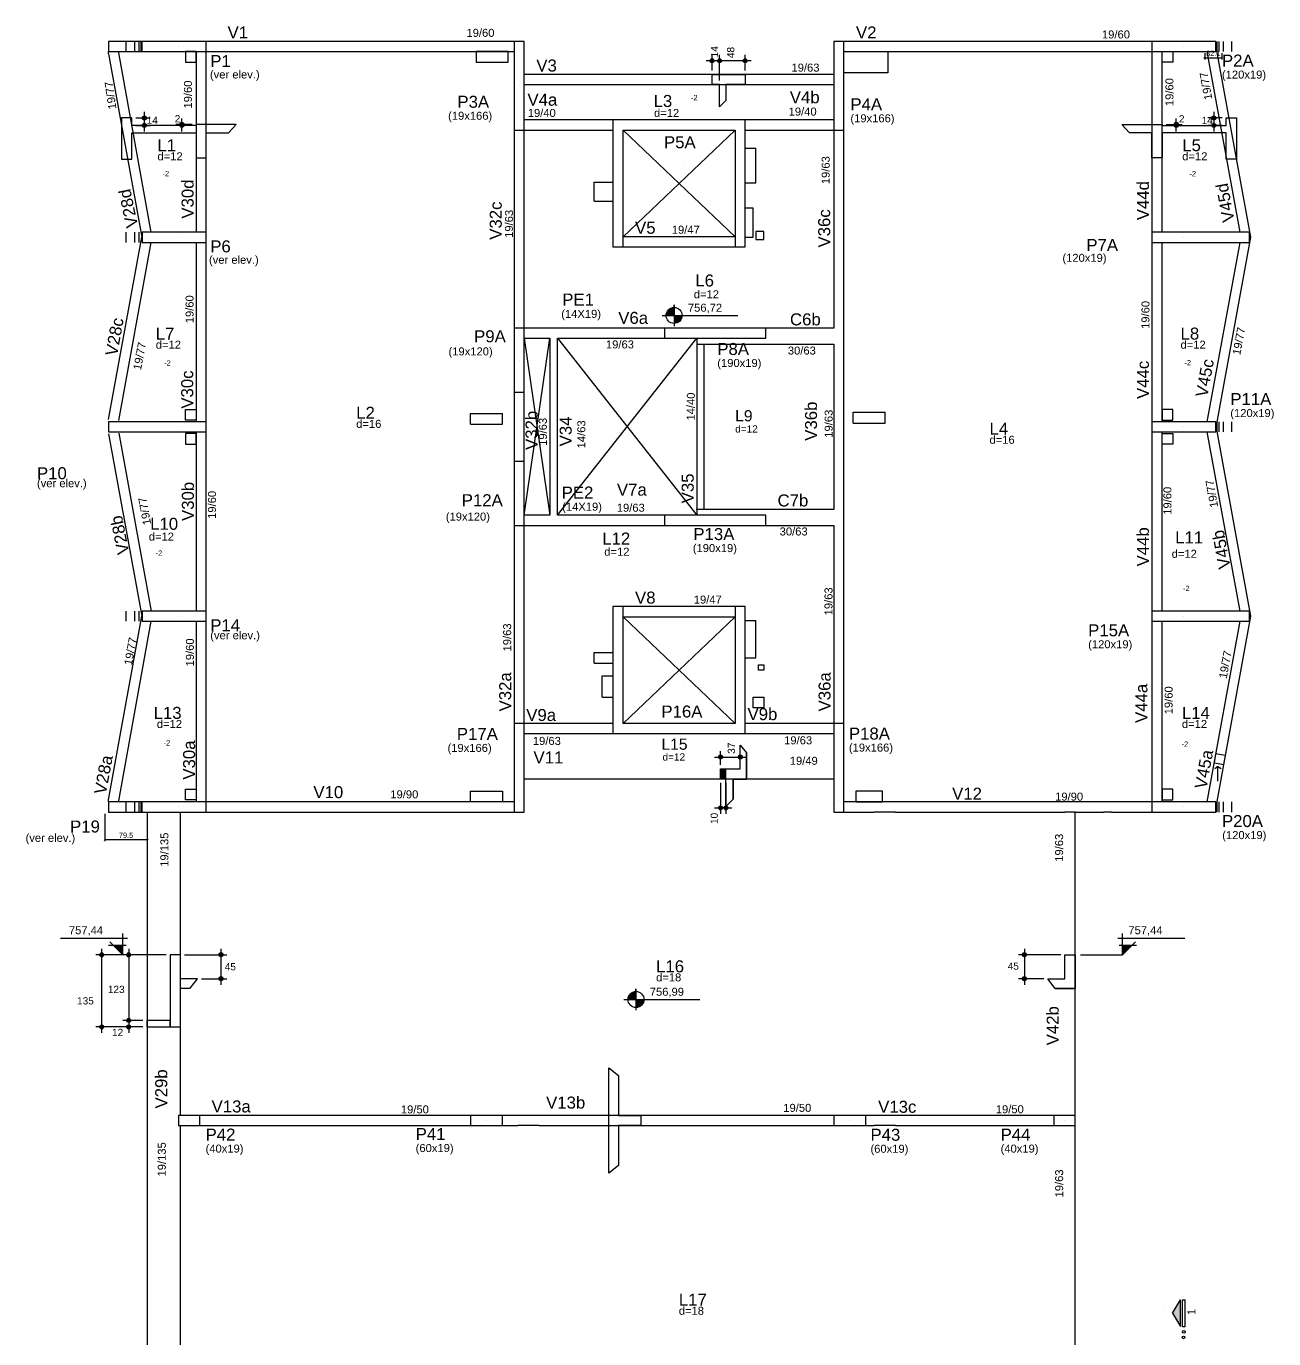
# Model space of a CAD drawing. Header units: millimetres. Extents: x 36428 to 40439, y 1072 to 6380.
# Drawn here: x 36430 to 38768, y 3921 to 6380 of the extents above; entities that cross this region are included whole.
import ezdxf

# ---------------------------------------------------------------- set-up
doc = ezdxf.new("R2010")
doc.units = ezdxf.units.MM
for name, color, linetype in [('1', 4, 'Continuous'), ('10', 13, 'Continuous'), ('11', 22, 'Continuous'), ('12', 3, 'Continuous'), ('13', 76, 'Continuous'), ('18', 9, 'Continuous'), ('20', 4, 'Continuous'), ('241', 12, 'Continuous'), ('242', 3, 'Continuous'), ('26', 1, 'Continuous'), ('27', 10, 'Continuous'), ('3', 2, 'Continuous'), ('30', 15, 'Continuous'), ('4', 1, 'Continuous'), ('42', 7, 'Continuous'), ('74', 6, 'Continuous'), ('8', 5, 'Continuous'), ('9', 3, 'Continuous'), ('STEPHANIE', 6, 'Continuous')]:
    doc.layers.add(name, color=color, linetype=linetype)
doc.styles.add('COTA TECNICA', font='techl___.ttf', dxfattribs={"height": 10})
doc.styles.get("Standard").update_dxf_attribs({"font": 'arial.ttf'})
doc.dimstyles.new('PAINEL', dxfattribs={"dimtxt": 10, "dimasz": 3, "dimexe": 3, "dimexo": 3, "dimgap": 3, "dimtad": 1, "dimdec": 1, "dimzin": 12, "dimdsep": 46, "dimtxsty": 'COTA TECNICA', "dimblk1": 'OBLIQUE', "dimblk2": 'OBLIQUE', "dimsah": 1, "dimcen": 0.9, "dimclrd": 4, "dimclre": 4, "dimclrt": 240, "dimadec": 1, "dimazin": 3, "dimtfac": 1, "dimtdec": 1, "dimtmove": 0, "dimatfit": 3, "dimfxl": 1, "dimtolj": 1, "dimtzin": 12, "dimarcsym": 0})

# ---------------------------------------------------------------- blocks, each defined once
blk = doc.blocks.new('_Oblique')
at = {"color": 0, "linetype": 'ByBlock', "lineweight": -2}
blk.add_line((-0.5, -0.5), (0.5, 0.5), dxfattribs=at)
blk = doc.blocks.new('*D28')
at = {"layer": 'Defpoints', "color": 0, "linetype": 'Continuous', "transparency": 16777216}
for p in [(38638.2, 6332.6), (38670.3, 6332.6), (38670.3, 6320.9)]:
    blk.add_point(p, dxfattribs=at)
at = {"layer": 'STEPHANIE', "color": 4, "linetype": 'Continuous', "lineweight": -2, "transparency": 16777216}
for p, q in [((38638.2, 6329.6), (38638.2, 6317.9)), ((38638.2, 6320.9), (38670.3, 6320.9)), ((38670.3, 6329.6), (38670.3, 6317.9))]:
    blk.add_line(p, q, dxfattribs=at)
at = {"layer": 'STEPHANIE', "color": 4, "linetype": 'Continuous', "lineweight": -2, "transparency": 16777216, "xscale": 3, "yscale": 3, "zscale": 3, "rotation": 180}
blk.add_blockref('_Oblique', (38638.2, 6320.9), dxfattribs=at)
at = {"layer": 'STEPHANIE', "color": 4, "linetype": 'Continuous', "lineweight": -2, "transparency": 16777216, "xscale": 3, "yscale": 3, "zscale": 3}
blk.add_blockref('_Oblique', (38670.3, 6320.9), dxfattribs=at)
at = {"layer": 'STEPHANIE', "color": 240, "linetype": 'Continuous', "transparency": 16777216, "insert": (38654.2, 6329.2), "char_height": 10, "attachment_point": 5, "style": 'COTA TECNICA'}
blk.add_mtext('\\A1;32.1', dxfattribs=at)
blk = doc.blocks.new('*D29')
at = {"layer": 'Defpoints', "color": 0, "linetype": 'Continuous', "transparency": 16777216}
for p in [(36577.3, 4907.1), (36656.8, 4907.6), (36577.3, 4855.8)]:
    blk.add_point(p, dxfattribs=at)
at = {"layer": 'STEPHANIE', "color": 4, "linetype": 'Continuous', "lineweight": -2, "transparency": 16777216}
for p, q in [((36577.3, 4904.1), (36577.3, 4852.8)), ((36656.8, 4904.6), (36656.8, 4852.8)), ((36656.8, 4855.8), (36577.3, 4855.8))]:
    blk.add_line(p, q, dxfattribs=at)
at = {"layer": 'STEPHANIE', "color": 4, "linetype": 'Continuous', "lineweight": -2, "transparency": 16777216, "xscale": 3, "yscale": 3, "zscale": 3, "rotation": 180}
blk.add_blockref('_Oblique', (36577.3, 4855.8), dxfattribs=at)
at = {"layer": 'STEPHANIE', "color": 4, "linetype": 'Continuous', "lineweight": -2, "transparency": 16777216, "xscale": 3, "yscale": 3, "zscale": 3}
blk.add_blockref('_Oblique', (36656.8, 4855.8), dxfattribs=at)
at = {"layer": 'STEPHANIE', "color": 240, "linetype": 'Continuous', "transparency": 16777216, "insert": (36617, 4863.9), "char_height": 10, "attachment_point": 5, "style": 'COTA TECNICA'}
blk.add_mtext('\\A1;79.5', dxfattribs=at)

msp = doc.modelspace()

# ---------------------------------------------------------------- linework, layer by layer
for p, q in [((37643.95, 5853.07), (37643.95, 5858.07)), ((37643.95, 5858.07), (37643.95, 5818.07)), ((37621.45, 5838.07), (37763.36, 5838.07)), ((38658.67, 5016.81), (38655.63, 5000.09)), ((38655.63, 5000.09), (38674.32, 4996.67)), ((38662.9, 4992.94), (38657.45, 4988.63)), ((38677.36, 5013.39), (38658.67, 5016.81)), ((38662.9, 4965.67), (38662.9, 4992.94)), ((38662.9, 4992.94), (38668.83, 4989.32)), ((38674.32, 4996.67), (38677.36, 5013.39)), ((36610.79, 4640.02), (36610.79, 4680.27)), ((38484.28, 4640.02), (38484.28, 4680.27)), ((36494.26, 4671.1), (36619.89, 4671.1)), ((36584.44, 4658.35), (36617.16, 4658.35)), ((36586.56, 4664.25), (36610.79, 4640.02)), ((38475.18, 4671.1), (38600.8, 4671.1)), ((38477.91, 4658.35), (38510.63, 4658.35)), ((38484.28, 4640.02), (38508.51, 4664.25)), ((38405.28, 4640.25), (38484.28, 4640.02)), ((37572.54, 4571.32), (37572.54, 4576.32)), ((37572.54, 4576.32), (37572.54, 4536.32)), ((37550.04, 4556.32), (37691.95, 4556.32)), ((38577.98, 3968.27), (38592.98, 3993.27)), ((38592.98, 3943.27), (38592.98, 3993.27)), ((38596.48, 3943.27), (38596.48, 3993.27)), ((38596.48, 3993.27), (38601.48, 3993.27)), ((38601.48, 3943.27), (38601.48, 3993.27)), ((38577.98, 3968.27), (38592.98, 3943.27)), ((38596.48, 3943.27), (38601.48, 3943.27))]:
    msp.add_line(p, q)
for centre, radius in [((37643.95, 5838.07), 15), ((37572.54, 4556.32), 15), ((38598.98, 3933.58), 2.5), ((38598.48, 3923.27), 2.5)]:
    msp.add_circle(centre, radius)
at = {"layer": '1'}
for p, q in [((36584.28, 6328.58), (36584.28, 6332.58)), ((36603.28, 6330.29), (36603.28, 6332.58)), ((36584.28, 4926.58), (36584.28, 4930.58)), ((36603.28, 4926.58), (36603.28, 4928.86)), ((36656.78, 4907.58), (36656.78, 3696.3)), ((36718.78, 3661.65), (36718.78, 4320.08)), ((38395.28, 3867.5), (38395.28, 4320.08))]:
    msp.add_line(p, q, dxfattribs=at)
at = {"layer": '1', "linetype": 'Continuous'}
for p, q in [((36584.28, 6328.58), (36646.75, 5984.52)), ((36664.33, 5994.08), (36603.28, 6330.29)), ((36584.28, 5643.08), (36646.75, 5984.52)), ((36603.28, 5641.35), (36664.34, 5975.08)), ((36584.28, 5616.08), (36646.75, 5274.63)), ((36603.28, 5617.8), (36664.34, 5284.08)), ((36584.28, 4930.58), (36646.75, 5274.63)), ((36603.28, 4928.86), (36664.33, 5265.08))]:
    msp.add_line(p, q, dxfattribs=at)
at = {"layer": '1'}
for points in [[(37344.28, 6351.58), (36767.28, 6351.58)], [(38539.28, 6351.58), (37962.28, 6351.58)], [(36748.28, 6332.58), (36748.28, 5994.08)], [(36767.28, 6332.58), (37344.28, 6332.58)], [(36767.28, 5994.08), (36767.28, 6332.58)], [(37962.28, 6332.58), (38539.28, 6332.58)], [(38539.28, 6332.58), (38539.28, 5994.08)], [(38558.28, 5994.08), (38558.28, 6332.58)], [(38642.2, 6332.58), (38703.75, 5994.08)], [(38724.79, 5984.58), (38659.28, 6344.83)], [(37943.28, 6289.58), (37363.28, 6289.58)], [(37363.28, 6270.58), (37943.28, 6270.58)], [(37529.28, 6204.58), (37363.28, 6204.58)], [(37943.28, 6204.58), (37777.28, 6204.58)], [(37344.28, 6185.58), (37344.28, 5814.58)], [(37363.28, 6185.58), (37529.28, 6185.58)], [(37363.28, 5814.58), (37363.28, 6185.58)], [(37777.28, 6185.58), (37943.28, 6185.58)], [(37943.28, 6185.58), (37943.28, 5814.58)], [(37962.28, 5805.08), (37962.28, 6185.58)], [(37758.28, 5985.58), (37548.28, 5985.58)], [(38659.48, 5627.86), (38724.79, 5984.58)], [(36748.28, 5975.08), (36748.28, 5639.08)], [(36767.28, 5639.08), (36767.28, 5975.08)], [(37548.28, 5966.58), (37758.28, 5966.58)], [(38539.28, 5975.08), (38539.28, 5639.08)], [(38558.28, 5639.08), (38558.28, 5975.08)], [(38703.74, 5975.08), (38642.22, 5639.08)], [(37415.28, 5814.58), (37363.28, 5814.58)], [(37625.78, 5814.58), (37415.28, 5814.58)], [(37943.28, 5814.58), (37815.78, 5814.58)], [(37962.28, 5454.08), (37962.28, 5805.08)], [(37363.28, 5795.58), (37411.28, 5795.58)], [(37411.28, 5795.58), (37411.28, 5463.58)], [(37425.28, 5795.58), (37625.78, 5795.58)], [(37425.28, 5463.58), (37425.28, 5795.58)], [(37686.28, 5795.58), (37686.28, 5463.58)], [(37686.28, 5784.58), (37943.28, 5784.58)], [(37700.28, 5474.58), (37700.28, 5784.58)], [(37943.28, 5784.58), (37943.28, 5474.58)], [(37344.28, 5694.58), (37344.28, 5564.58)], [(37363.28, 5564.58), (37363.28, 5694.58)], [(36748.28, 5620.08), (36748.28, 5284.08)], [(36767.28, 5284.08), (36767.28, 5620.08)], [(38539.28, 5620.08), (38539.28, 5284.08)], [(38558.28, 5284.08), (38558.28, 5620.08)], [(38642.22, 5620.08), (38703.74, 5284.08)], [(38724.79, 5274.6), (38659.48, 5631.29)], [(37411.28, 5463.58), (37363.28, 5463.58)], [(37625.78, 5463.58), (37425.28, 5463.58)], [(37943.28, 5474.58), (37685, 5474.58)], [(37344.28, 5444.58), (37344.28, 5073.58)], [(37363.28, 5444.58), (37415.28, 5444.58)], [(37363.28, 5073.58), (37363.28, 5444.58)], [(37415.28, 5444.58), (37625.78, 5444.58)], [(37815.78, 5444.58), (37943.28, 5444.58)], [(37943.28, 5444.58), (37943.28, 5073.58)], [(37962.28, 5073.58), (37962.28, 5454.08)], [(37758.28, 5292.58), (37548.28, 5292.58)], [(36748.28, 5265.08), (36748.28, 4926.58)], [(36767.28, 4926.58), (36767.28, 5265.08)], [(37548.28, 5273.58), (37758.28, 5273.58)], [(38539.28, 5265.08), (38539.28, 4926.58)], [(38558.28, 4926.58), (38558.28, 5265.08)], [(38703.75, 5265.08), (38642.28, 4926.58)], [(38659.28, 4913.87), (38724.79, 5274.6)], [(37529.28, 5073.58), (37363.28, 5073.58)], [(37943.28, 5073.58), (37777.28, 5073.58)], [(37363.28, 5054.58), (37529.28, 5054.58)], [(37777.28, 5054.58), (37943.28, 5054.58)], [(37363.28, 4969.58), (37943.28, 4969.58)], [(37344.28, 4926.58), (36767.28, 4926.58)], [(38030.78, 4926.58), (37962.28, 4926.58)], [(38385.78, 4926.58), (38030.78, 4926.58)], [(38456.28, 4926.58), (38385.78, 4926.58)], [(38539.28, 4926.58), (38456.28, 4926.58)], [(36718.78, 4339.08), (36718.78, 4907.58)], [(36767.28, 4907.58), (37344.28, 4907.58)], [(37962.28, 4907.58), (38018.78, 4907.58)], [(38058.78, 4907.58), (38018.78, 4907.58)], [(38058.78, 4907.58), (38376.28, 4907.58)], [(38395.28, 4907.58), (38376.28, 4907.58)], [(38395.28, 4907.58), (38449.28, 4907.58)], [(38395.28, 4339.08), (38395.28, 4907.58)], [(38463.28, 4907.58), (38449.28, 4907.58)], [(38463.28, 4907.58), (38539.28, 4907.58)], [(37262.28, 4339.08), (36754.78, 4339.08)], [(37351.28, 4339.08), (37322.28, 4339.08)], [(37391.28, 4339.08), (37351.28, 4339.08)], [(37943.28, 4339.08), (37391.28, 4339.08)], [(38018.78, 4339.08), (38003.28, 4339.08)], [(38058.78, 4339.08), (38018.78, 4339.08)], [(38355.28, 4339.08), (38058.78, 4339.08)], [(36754.78, 4320.08), (37262.28, 4320.08)], [(37322.28, 4320.08), (37351.28, 4320.08)], [(37391.28, 4320.08), (37351.28, 4320.08)], [(37391.28, 4320.08), (37943.28, 4320.08)], [(38003.28, 4320.08), (38018.78, 4320.08)], [(38058.78, 4320.08), (38018.78, 4320.08)], [(38058.78, 4320.08), (38355.28, 4320.08)]]:
    msp.add_lwpolyline(points, dxfattribs=at)
at = {"layer": '18'}
for p, q in [((37715.08, 6270.58), (37715.08, 6289.58)), ((37715.08, 6289.58), (37777.08, 6289.58)), ((37777.08, 6289.58), (37777.08, 6270.58)), ((37729.08, 6270.58), (37715.08, 6270.58)), ((37729.08, 6228.74), (37729.08, 6270.58)), ((37777.08, 6270.58), (37741.08, 6270.58)), ((37741.08, 6270.58), (37741.08, 6240.74)), ((37767.92, 4988.58), (37767.92, 5032.69)), ((37779.92, 4988.58), (37779.92, 5018.69)), ((37730.92, 4969.58), (37730.92, 4988.58)), ((37730.92, 4988.58), (37740.92, 4988.58)), ((37740.92, 4969.58), (37730.92, 4969.58)), ((37740.92, 4988.58), (37767.92, 4988.58)), ((37740.92, 4917.89), (37740.92, 4969.58)), ((37754.92, 4969.39), (37779.92, 4969.39)), ((37754.92, 4931.89), (37754.92, 4969.39)), ((37779.92, 4988.58), (37779.92, 4988.58)), ((37779.92, 4969.39), (37779.92, 4988.58)), ((36718.78, 4640.02), (36699.78, 4640.02)), ((36699.78, 4640.02), (36699.78, 4517.02)), ((36718.78, 4595.25), (36718.78, 4640.02)), ((38376.28, 4595.02), (38376.28, 4640.25)), ((38376.28, 4640.25), (38395.28, 4640.25)), ((38395.28, 4577.02), (38395.28, 4640.25)), ((36750.91, 4595.25), (36718.78, 4595.25)), ((36718.78, 4505.02), (36718.78, 4577.25)), ((36718.78, 4577.25), (36736.91, 4577.25)), ((38344.16, 4595.02), (38376.28, 4595.02)), ((38358.16, 4577.02), (38376.28, 4577.02)), ((38376.28, 4577.02), (38395.28, 4577.02)), ((38376.28, 4577.02), (38376.28, 4577.02)), ((36699.78, 4517.02), (36655.78, 4517.02)), ((36655.78, 4517.02), (36655.78, 4505.02)), ((36655.78, 4505.02), (36699.78, 4505.02)), ((36699.78, 4505.02), (36718.78, 4505.02)), ((37521.62, 4231.08), (37521.62, 4428.08))]:
    msp.add_line(p, q, dxfattribs=at)
for points in [[(36823.45, 6196.2), (36748.28, 6196.2), (36748.28, 6194.2), (36627.93, 6194.2), (36627.93, 6208.2), (36608.62, 6208.2), (36608.62, 6131.2), (36627.93, 6131.2), (36627.93, 6180.2), (36748.28, 6180.2), (36748.28, 6133.2), (36767.28, 6133.2), (36767.28, 6180.2), (36809, 6180.2)], [(38483.11, 6196.2), (38558.28, 6196.2), (38558.28, 6194.2), (38678.63, 6194.2), (38678.63, 6208.2), (38697.95, 6208.2), (38697.95, 6131.2), (38678.63, 6131.2), (38678.63, 6180.2), (38558.28, 6180.2), (38558.28, 6133.2), (38539.28, 6133.2), (38539.28, 6180.2), (38497.57, 6180.2)], [(36750.91, 4595.25), (36718.78, 4595.25), (36718.78, 4640.25), (36699.78, 4640.25), (36699.78, 4517.25), (36656.78, 4517.25), (36656.78, 4505.25), (36718.78, 4505.25), (36718.78, 4577.25), (36736.91, 4577.25)], [(37539.62, 4414.08), (37539.62, 4339.08), (37581.62, 4339.08), (37581.62, 4320.08), (37539.62, 4320.08), (37539.62, 4245.08)]]:
    msp.add_lwpolyline(points, dxfattribs=at)
at = {"layer": '20'}
for points in [[(36592.46, 4658.35), (36610.79, 4640.02), (36610.79, 4658.35)], [(36592.46, 4658.35), (36610.79, 4658.35), (36592.46, 4658.35)], [(38502.61, 4658.35), (38484.28, 4640.02), (38484.28, 4658.35)], [(38502.61, 4658.35), (38484.28, 4658.35), (38502.61, 4658.35)]]:
    msp.add_solid(points, dxfattribs=at)
at = {"layer": '241'}
for p, q in [((37548.28, 5985.58), (37758.28, 6185.58)), ((37548.28, 6185.58), (37758.28, 5985.58)), ((37363.28, 5463.58), (37411.28, 5795.58)), ((37363.28, 5795.58), (37411.28, 5463.58)), ((37425.28, 5463.58), (37686.28, 5795.58)), ((37425.28, 5795.58), (37686.28, 5463.58)), ((37548.28, 5073.58), (37758.28, 5273.58)), ((37548.28, 5273.58), (37758.28, 5073.58))]:
    msp.add_line(p, q, dxfattribs=at)
at = {"layer": '242'}
for p, q in [((36715.78, 6342.08), (36715.78, 6342.08)), ((36715.78, 6342.08), (36715.78, 6342.08)), ((36724.78, 6342.08), (36724.78, 6342.08)), ((38599.28, 6342.08), (38599.28, 6342.08)), ((37353.78, 6268.58), (37353.78, 6268.58)), ((37353.78, 6268.58), (37353.78, 6268.58)), ((37952.78, 6268.58), (37952.78, 6268.58)), ((37662.28, 6116.81), (37662.28, 6116.81)), ((36715.78, 5984.58), (36715.78, 5984.58)), ((38599.28, 5984.58), (38599.28, 5984.58)), ((37740.78, 5805.08), (37740.78, 5805.08)), ((37353.78, 5754.58), (37353.78, 5754.58)), ((36715.78, 5629.58), (36715.78, 5629.58)), ((38599.28, 5629.58), (38599.28, 5629.58)), ((38599.28, 5629.58), (38599.28, 5629.58)), ((37353.78, 5504.58), (37353.78, 5504.58)), ((37740.78, 5454.08), (37740.78, 5454.08)), ((36715.78, 5274.58), (36715.78, 5274.58)), ((38599.28, 5274.58), (38599.28, 5274.58)), ((37662.28, 5142.34), (37662.28, 5142.34)), ((37353.78, 4928.58), (37353.78, 4928.58)), ((37952.78, 4928.58), (37952.78, 4928.58)), ((36715.78, 4917.08), (36715.78, 4917.08)), ((36724.78, 4917.08), (36724.78, 4917.08)), ((38599.28, 4917.08), (38599.28, 4917.08)), ((36734.78, 4329.58), (36734.78, 4329.58)), ((37291.78, 4329.58), (37291.78, 4329.58)), ((37972.78, 4329.58), (37972.78, 4329.58)), ((38375.28, 4329.58), (38375.28, 4329.58)), ((38561.99, 3980.98), (38561.99, 3980.98))]:
    msp.add_line(p, q, dxfattribs=at)
at = {"layer": '26', "color": 3, "linetype": 'Continuous'}
for p, q in [((37715.08, 6297.08), (37715.08, 6326.54)), ((37729.08, 6297.08), (37729.08, 6326.54)), ((37729.08, 6278.08), (37729.08, 6326.54)), ((37777.08, 6297.08), (37777.08, 6326.54)), ((37740.33, 6315.29), (37703.83, 6315.29)), ((37788.33, 6315.29), (37717.83, 6315.29)), ((37715.08, 6289.58), (37715.08, 6289.58)), ((37729.08, 6289.58), (37729.08, 6289.58)), ((37777.08, 6289.58), (37777.08, 6289.58)), ((37729.08, 6270.58), (37729.08, 6270.58)), ((36627.93, 6208.2), (36627.93, 6208.2)), ((36635.43, 6208.2), (36662.43, 6208.2)), ((36651.18, 6219.45), (36651.18, 6182.95)), ((36721.63, 6182.95), (36721.63, 6207.45)), ((38584.94, 6182.95), (38584.94, 6207.45)), ((38671.13, 6208.2), (38644.14, 6208.2)), ((38655.39, 6219.45), (38655.39, 6182.95)), ((38678.63, 6208.2), (38678.63, 6208.2)), ((36627.99, 6194.2), (36627.99, 6194.2)), ((36635.49, 6194.2), (36662.43, 6194.2)), ((36740.78, 6196.2), (36710.38, 6196.2)), ((36740.78, 6194.2), (36710.38, 6194.2)), ((36748.28, 6196.2), (36748.28, 6196.2)), ((36748.28, 6194.2), (36748.28, 6194.2)), ((38558.28, 6196.2), (38558.28, 6196.2)), ((38558.28, 6194.2), (38558.28, 6194.2)), ((38565.78, 6196.2), (38596.19, 6196.2)), ((38565.78, 6194.2), (38596.19, 6194.2)), ((38671.08, 6194.2), (38644.14, 6194.2)), ((38678.58, 6194.2), (38678.58, 6194.2)), ((37730.92, 4996.08), (37730.92, 5021.88)), ((37767.92, 4996.08), (37767.92, 5021.88)), ((37719.67, 5010.63), (37779.17, 5010.63)), ((37730.92, 4988.58), (37730.92, 4988.58)), ((37730.92, 4969.58), (37730.92, 4969.58)), ((37740.92, 4969.58), (37740.92, 4969.58)), ((37767.92, 4988.58), (37767.92, 4988.58)), ((37730.92, 4962.08), (37730.92, 4904.16)), ((37740.92, 4962.08), (37740.92, 4904.16)), ((37719.67, 4915.41), (37752.17, 4915.41)), ((36571.58, 4493.77), (36571.58, 4651.27)), ((36622.04, 4651.27), (36622.04, 4505.77)), ((36794.81, 4651.5), (36794.81, 4584)), ((38300.25, 4651.5), (38300.25, 4584)), ((36692.28, 4640.02), (36560.33, 4640.02)), ((36692.28, 4640.02), (36610.79, 4640.02)), ((36699.78, 4640.02), (36699.78, 4640.02)), ((36699.78, 4640.02), (36699.78, 4640.02)), ((36718.78, 4640.25), (36718.78, 4640.25)), ((36726.28, 4640.25), (36806.06, 4640.25)), ((38368.78, 4640.25), (38289, 4640.25)), ((38376.28, 4640.25), (38376.28, 4640.25)), ((36750.91, 4595.25), (36750.91, 4595.25)), ((36758.41, 4595.25), (36806.06, 4595.25)), ((38336.66, 4595.25), (38289, 4595.25)), ((38344.16, 4595.25), (38344.16, 4595.25)), ((36622.04, 4528.27), (36622.04, 4493.77)), ((36648.28, 4505.02), (36560.33, 4505.02)), ((36648.28, 4517.02), (36610.79, 4517.02)), ((36648.28, 4517.02), (36610.79, 4517.02)), ((36648.28, 4505.02), (36610.79, 4505.02)), ((36655.78, 4517.02), (36655.78, 4517.02)), ((36655.78, 4517.02), (36655.78, 4517.02)), ((36655.78, 4505.02), (36655.78, 4505.02)), ((36655.78, 4505.02), (36655.78, 4505.02))]:
    msp.add_line(p, q, dxfattribs=at)
for centre, radius in [((37715.08, 6315.29), 3.75), ((37715.08, 6315.29), 1.87), ((37729.08, 6315.29), 3.75), ((37729.08, 6315.29), 3.75), ((37729.08, 6315.29), 1.87), ((37729.08, 6315.29), 1.87), ((37777.08, 6315.29), 3.75), ((37777.08, 6315.29), 1.87), ((36651.18, 6208.2), 3.75), ((36651.18, 6194.2), 3.75), ((36651.18, 6208.2), 1.87), ((36721.63, 6196.2), 3.75), ((36721.63, 6194.2), 3.75), ((36721.63, 6196.2), 1.87), ((38584.94, 6196.2), 3.75), ((38584.94, 6194.2), 3.75), ((38584.94, 6196.2), 1.87), ((38655.39, 6208.2), 3.75), ((38655.39, 6194.2), 3.75), ((38655.39, 6208.2), 1.87), ((36651.18, 6194.2), 1.87), ((36721.63, 6194.2), 1.87), ((38584.94, 6194.2), 1.87), ((38655.39, 6194.2), 1.87), ((37730.92, 5010.63), 3.75), ((37730.92, 5010.63), 1.87), ((37767.92, 5010.63), 3.75), ((37767.92, 5010.63), 1.87), ((37730.92, 4915.41), 3.75), ((37740.92, 4915.41), 3.75), ((37730.92, 4915.41), 1.87), ((37740.92, 4915.41), 1.87), ((36571.58, 4640.02), 3.75), ((36571.58, 4640.02), 1.87), ((36622.04, 4640.02), 3.75), ((36622.04, 4640.02), 1.87), ((36794.81, 4640.25), 3.75), ((36794.81, 4640.25), 1.87), ((38300.25, 4640.25), 3.75), ((38300.25, 4640.25), 1.87), ((36794.81, 4595.25), 3.75), ((36794.81, 4595.25), 1.87), ((38300.25, 4595.25), 3.75), ((38300.25, 4595.25), 1.87), ((36571.58, 4505.02), 3.75), ((36571.58, 4505.02), 1.87), ((36622.04, 4517.02), 3.75), ((36622.04, 4517.02), 3.75), ((36622.04, 4505.02), 3.75), ((36622.04, 4517.02), 1.87), ((36622.04, 4517.02), 1.87), ((36622.04, 4505.02), 1.87)]:
    msp.add_circle(centre, radius, dxfattribs=at)
at = {"layer": '27'}
for points in [[(37643.95, 5838.07), (37628.98, 5839), (37628.95, 5838.07)], [(37643.95, 5838.07), (37628.95, 5838.07), (37643.95, 5838.07)], [(37643.95, 5838.07), (37628.99, 5839.09), (37628.98, 5839)], [(37643.95, 5838.07), (37629.12, 5840.3), (37628.99, 5839.09)], [(37643.95, 5838.07), (37629.25, 5841.04), (37629.12, 5840.3)], [(37643.95, 5838.07), (37629.47, 5841.98), (37629.25, 5841.04)], [(37643.95, 5838.07), (37629.91, 5843.34), (37629.47, 5841.98)], [(37643.95, 5838.07), (37630.52, 5844.75), (37629.91, 5843.34)], [(37643.95, 5838.07), (37631.1, 5845.8), (37630.52, 5844.75)], [(37643.95, 5838.07), (37631.74, 5846.78), (37631.1, 5845.8)], [(37643.95, 5838.07), (37632.93, 5848.24), (37631.74, 5846.78)], [(37643.95, 5838.07), (37633.75, 5849.07), (37632.93, 5848.24)], [(37643.95, 5838.07), (37634.32, 5849.56), (37633.75, 5849.07)], [(37643.95, 5838.07), (37635, 5850.1), (37634.32, 5849.56)], [(37643.95, 5838.07), (37635.59, 5850.52), (37635, 5850.1)], [(37643.95, 5838.07), (37636.36, 5851.01), (37635.59, 5850.52)], [(37643.95, 5838.07), (37637.04, 5851.38), (37636.36, 5851.01)], [(37643.95, 5838.07), (37637.94, 5851.81), (37637.04, 5851.38)], [(37643.95, 5838.07), (37638.44, 5852.02), (37637.94, 5851.81)], [(37643.95, 5838.07), (37639.53, 5852.4), (37638.44, 5852.02)], [(37643.95, 5838.07), (37640.91, 5852.76), (37639.53, 5852.4)], [(37643.95, 5838.07), (37642.09, 5852.95), (37640.91, 5852.76)], [(37643.95, 5838.07), (37643.95, 5853.07), (37642.09, 5852.95)], [(37643.95, 5838.07), (37658.95, 5838.07), (37658.84, 5836.21)], [(37643.95, 5838.07), (37658.84, 5836.21), (37658.64, 5835.02)], [(37643.95, 5838.07), (37658.64, 5835.02), (37658.29, 5833.65)], [(37643.95, 5838.07), (37658.29, 5833.65), (37657.9, 5832.55)], [(37643.95, 5838.07), (37657.9, 5832.55), (37657.7, 5832.06)], [(37643.95, 5838.07), (37657.7, 5832.06), (37657.27, 5831.16)], [(37643.95, 5838.07), (37657.27, 5831.16), (37656.89, 5830.48)], [(37643.95, 5838.07), (37656.89, 5830.48), (37656.4, 5829.7)], [(37643.95, 5838.07), (37656.4, 5829.7), (37655.99, 5829.11)], [(37643.95, 5838.07), (37655.99, 5829.11), (37655.45, 5828.43)], [(37643.95, 5838.07), (37655.45, 5828.43), (37654.95, 5827.87)], [(37643.95, 5838.07), (37654.95, 5827.87), (37654.13, 5827.05)], [(37643.95, 5838.07), (37654.13, 5827.05), (37652.66, 5825.86)], [(37643.95, 5838.07), (37652.66, 5825.86), (37651.69, 5825.22)], [(37643.95, 5838.07), (37651.69, 5825.22), (37650.64, 5824.64)], [(37643.95, 5838.07), (37650.64, 5824.64), (37649.23, 5824.03)], [(37643.95, 5838.07), (37649.23, 5824.03), (37647.87, 5823.59)], [(37643.95, 5838.07), (37647.87, 5823.59), (37646.92, 5823.37)], [(37643.95, 5838.07), (37646.92, 5823.37), (37646.19, 5823.24)], [(37643.95, 5838.07), (37646.19, 5823.24), (37644.98, 5823.1)], [(37643.95, 5838.07), (37644.98, 5823.1), (37644.89, 5823.1)], [(37643.95, 5838.07), (37644.89, 5823.1), (37643.95, 5823.07)], [(37643.95, 5838.07), (37643.95, 5823.07), (37643.95, 5838.07)], [(37572.54, 4556.32), (37557.57, 4557.26), (37557.54, 4556.32)], [(37572.54, 4556.32), (37557.54, 4556.32), (37572.54, 4556.32)], [(37572.54, 4556.32), (37557.58, 4557.35), (37557.57, 4557.26)], [(37572.54, 4556.32), (37557.71, 4558.56), (37557.58, 4557.35)], [(37572.54, 4556.32), (37557.84, 4559.29), (37557.71, 4558.56)], [(37572.54, 4556.32), (37558.06, 4560.24), (37557.84, 4559.29)], [(37572.54, 4556.32), (37558.5, 4561.6), (37558.06, 4560.24)], [(37572.54, 4556.32), (37559.12, 4563.01), (37558.5, 4561.6)], [(37572.54, 4556.32), (37559.69, 4564.06), (37559.12, 4563.01)], [(37572.54, 4556.32), (37560.33, 4565.03), (37559.69, 4564.06)], [(37572.54, 4556.32), (37561.52, 4566.5), (37560.33, 4565.03)], [(37572.54, 4556.32), (37562.34, 4567.32), (37561.52, 4566.5)], [(37572.54, 4556.32), (37562.91, 4567.82), (37562.34, 4567.32)], [(37572.54, 4556.32), (37563.59, 4568.36), (37562.91, 4567.82)], [(37572.54, 4556.32), (37564.18, 4568.77), (37563.59, 4568.36)], [(37572.54, 4556.32), (37564.96, 4569.26), (37564.18, 4568.77)], [(37572.54, 4556.32), (37565.64, 4569.64), (37564.96, 4569.26)], [(37572.54, 4556.32), (37566.54, 4570.07), (37565.64, 4569.64)], [(37572.54, 4556.32), (37567.03, 4570.27), (37566.54, 4570.07)], [(37572.54, 4556.32), (37568.13, 4570.66), (37567.03, 4570.27)], [(37572.54, 4556.32), (37569.5, 4571.01), (37568.13, 4570.66)], [(37572.54, 4556.32), (37570.68, 4571.21), (37569.5, 4571.01)], [(37572.54, 4556.32), (37572.54, 4571.32), (37570.68, 4571.21)], [(37572.54, 4556.32), (37587.54, 4556.32), (37587.43, 4554.46)], [(37572.54, 4556.32), (37587.43, 4554.46), (37587.23, 4553.28)], [(37572.54, 4556.32), (37587.23, 4553.28), (37586.88, 4551.9)], [(37572.54, 4556.32), (37586.88, 4551.9), (37586.49, 4550.81)], [(37572.54, 4556.32), (37586.49, 4550.81), (37586.29, 4550.31)], [(37572.54, 4556.32), (37586.29, 4550.31), (37585.86, 4549.42)], [(37572.54, 4556.32), (37585.86, 4549.42), (37585.48, 4548.73)], [(37572.54, 4556.32), (37585.48, 4548.73), (37585, 4547.96)], [(37572.54, 4556.32), (37585, 4547.96), (37584.58, 4547.37)], [(37572.54, 4556.32), (37584.58, 4547.37), (37584.04, 4546.69)], [(37572.54, 4556.32), (37584.04, 4546.69), (37583.54, 4546.12)], [(37572.54, 4556.32), (37583.54, 4546.12), (37582.72, 4545.3)], [(37572.54, 4556.32), (37582.72, 4545.3), (37581.25, 4544.11)], [(37572.54, 4556.32), (37581.25, 4544.11), (37580.28, 4543.47)], [(37572.54, 4556.32), (37580.28, 4543.47), (37579.23, 4542.89)], [(37572.54, 4556.32), (37579.23, 4542.89), (37577.82, 4542.28)], [(37572.54, 4556.32), (37577.82, 4542.28), (37576.46, 4541.84)], [(37572.54, 4556.32), (37576.46, 4541.84), (37575.52, 4541.62)], [(37572.54, 4556.32), (37575.52, 4541.62), (37574.78, 4541.49)], [(37572.54, 4556.32), (37574.78, 4541.49), (37573.57, 4541.36)], [(37572.54, 4556.32), (37573.57, 4541.36), (37573.48, 4541.35)], [(37572.54, 4556.32), (37573.48, 4541.35), (37572.54, 4541.32)], [(37572.54, 4556.32), (37572.54, 4541.32), (37572.54, 4556.32)], [(38592.98, 3943.27), (38577.98, 3968.27), (38592.98, 3993.27)], [(38592.98, 3943.27), (38592.98, 3993.27), (38592.98, 3993.27)], [(38592.98, 3943.27), (38592.98, 3993.27), (38592.98, 3943.27)]]:
    msp.add_solid(points, dxfattribs=at)
at = {"layer": '3'}
for points in [[(36584.28, 6332.58), (36767.28, 6332.58), (36767.28, 6351.58), (36584.28, 6351.58), (36584.28, 6332.58)], [(37344.28, 6185.58), (37363.28, 6185.58), (37363.28, 6351.58), (37344.28, 6351.58), (37344.28, 6185.58)], [(37943.28, 6185.58), (37962.28, 6185.58), (37962.28, 6351.58), (37943.28, 6351.58), (37943.28, 6185.58)], [(38539.28, 6332.58), (38659.28, 6332.58), (38659.28, 6351.58), (38539.28, 6351.58), (38539.28, 6332.58)], [(37758.28, 5966.58), (37777.28, 5966.58), (37777.28, 6204.58), (37529.28, 6204.58), (37529.28, 5966.58), (37548.28, 5966.58), (37548.28, 6185.58), (37758.28, 6185.58), (37758.28, 5966.58)], [(36647.28, 5975.08), (36767.28, 5975.08), (36767.28, 5994.08), (36647.28, 5994.08), (36647.28, 5975.08)], [(38539.28, 5975.08), (38722.28, 5975.08), (38722.28, 5994.08), (38539.28, 5994.08), (38539.28, 5975.08)], [(37344.28, 5694.58), (37363.28, 5694.58), (37363.28, 5814.58), (37344.28, 5814.58), (37344.28, 5694.58)], [(37625.78, 5795.58), (37815.78, 5795.58), (37815.78, 5814.58), (37625.78, 5814.58), (37625.78, 5795.58)], [(36584.28, 5620.08), (36767.28, 5620.08), (36767.28, 5639.08), (36584.28, 5639.08), (36584.28, 5620.08)], [(38539.28, 5620.08), (38659.28, 5620.08), (38659.28, 5639.08), (38539.28, 5639.08), (38539.28, 5620.08)], [(37344.28, 5444.58), (37363.28, 5444.58), (37363.28, 5564.58), (37344.28, 5564.58), (37344.28, 5444.58)], [(37625.78, 5444.58), (37815.78, 5444.58), (37815.78, 5463.58), (37625.78, 5463.58), (37625.78, 5444.58)], [(37758.28, 5292.58), (37758.28, 5073.58), (37548.28, 5073.58), (37548.28, 5292.58), (37529.28, 5292.58), (37529.28, 5054.58), (37777.28, 5054.58), (37777.28, 5292.58), (37758.28, 5292.58)], [(36647.28, 5265.08), (36767.28, 5265.08), (36767.28, 5284.08), (36647.28, 5284.08), (36647.28, 5265.08)], [(38539.28, 5265.08), (38722.28, 5265.08), (38722.28, 5284.08), (38539.28, 5284.08), (38539.28, 5265.08)], [(37344.28, 4907.58), (37363.28, 4907.58), (37363.28, 5073.58), (37344.28, 5073.58), (37344.28, 4907.58)], [(37943.28, 4907.58), (37962.28, 4907.58), (37962.28, 5073.58), (37943.28, 5073.58), (37943.28, 4907.58)], [(36584.28, 4907.58), (36767.28, 4907.58), (36767.28, 4926.58), (36584.28, 4926.58), (36584.28, 4907.58)], [(38539.28, 4907.58), (38659.28, 4907.58), (38659.28, 4926.58), (38539.28, 4926.58), (38539.28, 4907.58)]]:
    msp.add_lwpolyline(points, dxfattribs=at)
at = {"layer": '30'}
for points in [[(37741.08, 6240.74), (37729.08, 6228.74), (37729.08, 6270.58), (37715.08, 6270.58), (37715.08, 6289.58), (37777.08, 6289.58), (37777.08, 6270.58), (37741.08, 6270.58), (37741.08, 6240.74)], [(36809, 6180.2), (36823.45, 6196.2), (36748.28, 6196.2), (36748.28, 6194.2), (36627.99, 6194.2), (36627.99, 6208.2), (36608.62, 6208.2), (36608.62, 6131.2), (36627.93, 6131.2), (36627.93, 6180.2), (36748.28, 6180.2), (36748.28, 6133.2), (36767.28, 6133.2), (36767.28, 6180.2), (36809, 6180.2), (36809, 6180.2)], [(38497.57, 6180.2), (38483.11, 6196.2), (38558.28, 6196.2), (38558.28, 6194.2), (38678.58, 6194.2), (38678.58, 6208.2), (38697.95, 6208.2), (38697.95, 6131.2), (38678.63, 6131.2), (38678.63, 6180.2), (38558.28, 6180.2), (38558.28, 6133.2), (38539.28, 6133.2), (38539.28, 6180.2), (38497.57, 6180.2), (38497.57, 6180.2)], [(37754.92, 4931.89), (37740.92, 4917.89), (37740.92, 4988.58), (37767.92, 4988.58), (37767.92, 5032.69), (37779.92, 5018.69), (37779.92, 4988.58), (37779.92, 4988.58), (37779.92, 4969.39), (37754.92, 4969.39), (37754.92, 4931.89)], [(36736.91, 4577.25), (36750.91, 4595.25), (36718.78, 4595.25), (36718.78, 4640.02), (36699.78, 4640.02), (36699.78, 4505.02), (36718.78, 4505.02), (36718.78, 4577.25), (36736.91, 4577.25), (36736.91, 4577.25)], [(38358.16, 4577.02), (38344.16, 4595.02), (38376.28, 4595.02), (38376.28, 4640.25), (38395.28, 4640.25), (38395.28, 4577.02), (38376.28, 4577.02), (38376.28, 4577.02), (38358.16, 4577.02), (38358.16, 4577.02)], [(36699.78, 4517.02), (36655.78, 4517.02), (36655.78, 4505.02), (36699.78, 4505.02), (36699.78, 4517.02)], [(37539.62, 4245.08), (37521.62, 4231.08), (37521.62, 4428.08), (37539.62, 4414.08), (37539.62, 4339.08), (37581.62, 4339.08), (37581.62, 4320.08), (37539.62, 4320.08), (37539.62, 4245.08), (37539.62, 4245.08)]]:
    msp.add_lwpolyline(points, dxfattribs=at)
for points in [[(37740.92, 4969.58), (37730.92, 4969.58), (37730.92, 4988.58)], [(37740.92, 4969.58), (37730.92, 4988.58), (37740.92, 4988.58)], [(37740.92, 4969.58), (37740.92, 4988.58), (37740.92, 4969.58)]]:
    msp.add_solid(points, dxfattribs=at)
at = {"layer": '4'}
for points in [[(36715.28, 4320.08), (36755.28, 4320.08), (36755.28, 4339.08), (36715.28, 4339.08), (36715.28, 4320.08)], [(37262.28, 4320.08), (37322.28, 4320.08), (37322.28, 4339.08), (37262.28, 4339.08), (37262.28, 4320.08)], [(37943.28, 4320.08), (38003.28, 4320.08), (38003.28, 4339.08), (37943.28, 4339.08), (37943.28, 4320.08)], [(38355.28, 4320.08), (38395.28, 4320.08), (38395.28, 4339.08), (38355.28, 4339.08), (38355.28, 4320.08)]]:
    msp.add_lwpolyline(points, dxfattribs=at)
at = {"layer": '42'}
for p, q in [((37777.28, 6151.58), (37797.28, 6151.58)), ((37797.28, 6086.58), (37797.28, 6151.58)), ((37494.28, 6052.58), (37494.28, 6087.58)), ((37494.28, 6087.58), (37529.28, 6087.58)), ((37777.28, 6086.58), (37797.28, 6086.58)), ((37494.28, 6052.58), (37529.28, 6052.58)), ((37777.28, 6039.58), (37792.28, 6039.58)), ((37792.28, 5984.58), (37792.28, 6039.58)), ((37777.28, 5984.58), (37792.28, 5984.58)), ((37262.28, 5654.58), (37322.28, 5654.58)), ((37262.28, 5634.58), (37262.28, 5654.58)), ((37262.28, 5634.58), (37322.28, 5634.58)), ((37322.28, 5634.58), (37322.28, 5654.58)), ((37979.28, 5656.58), (38039.28, 5656.58)), ((37979.28, 5636.58), (37979.28, 5656.58)), ((37979.28, 5636.58), (38039.28, 5636.58)), ((38039.28, 5636.58), (38039.28, 5656.58)), ((37777.28, 5266.58), (37797.28, 5266.58)), ((37797.28, 5196.58), (37797.28, 5266.58)), ((37494.28, 5206.58), (37529.28, 5206.58)), ((37494.28, 5186.58), (37494.28, 5206.58)), ((37777.28, 5196.58), (37797.28, 5196.58)), ((37494.28, 5186.58), (37529.28, 5186.58)), ((37509.28, 5162.58), (37529.28, 5162.58)), ((37509.28, 5122.58), (37509.28, 5162.58)), ((37509.28, 5122.58), (37529.28, 5122.58))]:
    msp.add_line(p, q, dxfattribs=at)
for points in [[(36748.28, 6332.58), (36728.28, 6332.58), (36728.28, 6312.58), (36748.28, 6312.58), (36748.28, 6332.58)], [(37333.28, 6332.58), (37273.28, 6332.58), (37273.28, 6312.58), (37333.28, 6312.58), (37333.28, 6332.58)], [(38044.28, 6292.58), (37962.28, 6292.58), (37962.28, 6332.58), (38044.28, 6332.58), (38044.28, 6292.58)], [(38558.28, 6332.58), (38578.28, 6332.58), (38578.28, 6312.78), (38558.28, 6312.78), (38558.28, 6332.58)], [(37797.28, 5980.58), (37812.28, 5980.58), (37812.28, 5995.58), (37797.28, 5995.58), (37797.28, 5980.58)], [(36728.28, 5662.08), (36748.28, 5662.08), (36748.28, 5642.08), (36728.28, 5642.08), (36728.28, 5662.08)], [(38578.28, 5662.08), (38558.28, 5662.08), (38558.28, 5642.08), (38578.28, 5642.08), (38578.28, 5662.08)], [(36728.28, 5597.08), (36748.28, 5597.08), (36748.28, 5617.08), (36728.28, 5617.08), (36728.28, 5597.08)], [(38578.28, 5597.08), (38558.28, 5597.08), (38558.28, 5617.08), (38578.28, 5617.08), (38578.28, 5597.08)], [(37802.28, 5183.58), (37812.28, 5183.58), (37812.28, 5173.58), (37802.28, 5173.58), (37802.28, 5183.58)], [(37792.28, 5122.58), (37812.28, 5122.58), (37812.28, 5102.58), (37792.28, 5102.58), (37792.28, 5122.58)], [(36748.28, 4930.58), (36728.28, 4930.58), (36728.28, 4950.58), (36748.28, 4950.58), (36748.28, 4930.58)], [(37322.28, 4926.58), (37262.28, 4926.58), (37262.28, 4946.58), (37322.28, 4946.58), (37322.28, 4926.58)], [(37984.28, 4926.58), (38034.28, 4926.58), (38034.28, 4946.58), (37984.28, 4946.58), (37984.28, 4926.58)], [(38558.28, 4930.58), (38578.28, 4930.58), (38578.28, 4950.58), (38558.28, 4950.58), (38558.28, 4930.58)]]:
    msp.add_lwpolyline(points, dxfattribs=at)
at = {"layer": '74'}
for p, q in [((36617.28, 6332.58), (36617.28, 6351.58)), ((36633.28, 6332.58), (36633.28, 6351.58)), ((36641.28, 6332.58), (36641.28, 6351.58)), ((36645.28, 6332.58), (36645.28, 6351.58)), ((36647.28, 6332.58), (36647.28, 6351.58)), ((38659.28, 6332.58), (38659.28, 6351.58)), ((38661.28, 6332.58), (38661.28, 6351.58)), ((38665.28, 6332.58), (38665.28, 6351.58)), ((38673.28, 6332.58), (38673.28, 6351.58)), ((38689.28, 6332.58), (38689.28, 6351.58)), ((36617.28, 5975.08), (36617.28, 5994.08)), ((36633.28, 5975.08), (36633.28, 5994.08)), ((36641.28, 5975.08), (36641.28, 5994.08)), ((38659.28, 5620.08), (38659.28, 5639.08)), ((38661.28, 5620.08), (38661.28, 5639.08)), ((38665.28, 5620.08), (38665.28, 5639.08)), ((38673.28, 5620.08), (38673.28, 5639.08)), ((38689.28, 5620.08), (38689.28, 5639.08)), ((36617.28, 5265.08), (36617.28, 5284.08)), ((36633.28, 5265.08), (36633.28, 5284.08)), ((36641.28, 5265.08), (36641.28, 5284.08)), ((38722.28, 5277.58), (38722.28, 5284.08)), ((38722.28, 5265.08), (38722.28, 5271.58)), ((36617.28, 4907.58), (36617.28, 4926.58)), ((36633.28, 4907.58), (36633.28, 4926.58)), ((36641.28, 4907.58), (36641.28, 4926.58)), ((36645.28, 4907.58), (36645.28, 4926.58)), ((36647.28, 4907.58), (36647.28, 4926.58)), ((38659.28, 4907.58), (38659.28, 4926.58)), ((38661.28, 4907.58), (38661.28, 4926.58)), ((38665.28, 4907.58), (38665.28, 4926.58)), ((38673.28, 4907.58), (38673.28, 4926.58)), ((38689.28, 4907.58), (38689.28, 4926.58))]:
    msp.add_line(p, q, dxfattribs=at)

# ---------------------------------------------------------------- texts
at = {"layer": '1'}
for p in [(36509.91, 4678.6), (38495.16, 4678.6)]:
    msp.add_text('757,44', height=15, dxfattribs=at).set_placement(p)
at = {"layer": '10'}
for s, height, p in [('L3', 22.5, (37605.47, 6228.77)), ('L1', 22.5, (36675.85, 6145.86)), ('L5', 22.5, (38596.08, 6145.86)), ('L6', 22.5, (37683.71, 5892.41)), ('L7', 22.5, (36672.7, 5792.94)), ('L8', 22.5, (38592.93, 5792.94)), ('L2', 22.5, (37048.27, 5644.49)), ('L9', 21, (37758.36, 5639.65)), ('L4', 22.5, (38234.96, 5614.66)), ('L10', 22.5, (36662.16, 5436.44)), ('L12', 22.5, (37509.3, 5408.84)), ('L11', 22.5, (38582.83, 5410.83)), ('L13', 22.5, (36668.65, 5082.16)), ('L14', 22.5, (38595.48, 5082.16)), ('L15', 21, (37620.2, 5024.28)), ('L16', 22.5, (37610.21, 4607.26)), ('L17', 22.5, (37652.75, 3982.56))]:
    msp.add_text(s, height=height, dxfattribs=at).set_placement(p)
at = {"layer": '11'}
for s, p in [('19/60', (37254.88, 6360.19)), ('19/60', (38445.72, 6357.2)), ('19/63', (37863.92, 6295.01)), ('19/40', (37369.74, 6210.11)), ('19/40', (37858.6, 6212.67)), ('19/47', (37639.6, 5991.2)), ('19/63', (37516.26, 5776.35)), ('30/63', (37857.11, 5764.83)), ('19/63', (37536.53, 5470.3)), ('30/63', (37841.78, 5425.83)), ('19/47', (37680.78, 5298.2)), ('19/63', (37379.32, 5033.38)), ('19/63', (37850.16, 5034.52)), ('19/49', (37860.65, 4996.18)), ('19/90', (37112.22, 4933.26)), ('19/90', (38357.91, 4929.01)), ('19/50', (37132.04, 4342.89)), ('19/50', (37848.57, 4345.79)), ('19/50', (38246.74, 4343.17))]:
    msp.add_text(s, height=15, dxfattribs=at).set_placement(p)
for s, rotation, p in [('19/77', 98.254, (36599.07, 6225.43)), ('19/60', 90, (36740.49, 6225.86)), ('19/60', 90, (38579.56, 6230.47)), ('19/77', 100.306, (38652.62, 6243.56)), ('19/63', 90, (37935.49, 6084.1)), ('19/63', 90, (37342.1, 5983.5)), ('19/60', 90, (36743.52, 5823.49)), ('19/60', 90, (38534.65, 5812.85)), ('19/77', 79.624, (38704.84, 5763.06)), ('19/77', 79.5, (36644.97, 5734.88)), ('14/40', 90, (37682.77, 5641.17)), ('19/63', 90, (37941.05, 5609.07)), ('19/63', 90, (37405.48, 5593.74)), ('14/63', 90, (37477.62, 5589.09)), ('19/60', 90, (38575.77, 5464.68)), ('19/77', 100.376, (38663.57, 5479.55)), ('19/77', 100.626, (36664.12, 5447.01)), ('19/60', 90, (36785.52, 5456.93)), ('19/63', 90, (37940.74, 5276.18)), ('19/63', 90, (37338.66, 5208.58)), ('19/77', 79.5, (36627.86, 5181.77)), ('19/60', 90, (36744.13, 5180.53)), ('19/77', 79.708, (38679.39, 5156.74)), ('19/60', 90, (38578.08, 5090.74)), ('19/135', 90, (36696.35, 4804.96)), ('19/63', 90, (38372.85, 4814.46)), ('19/135', 90, (36691.51, 4224.71)), ('19/63', 90, (38372.99, 4185.48))]:
    msp.add_text(s, height=15, rotation=rotation, dxfattribs=at).set_placement(p)
at = {"layer": '12'}
for s, p in [('(ver elev.)', (36774.2, 6282.21)), ('(120x19)', (38670.53, 6281.95)), ('(19x166)', (37220.44, 6204.81)), ('(19x166)', (37974.33, 6200.03)), ('(120x19)', (38371.56, 5938.6)), ('(ver elev.)', (36772.41, 5934.98)), ('(19x120)', (37221.28, 5763.26)), ('(190x19)', (37724.86, 5741.58)), ('(120x19)', (38686.17, 5647.7)), ('(ver elev.)', (36450.08, 5516.27)), ('(19x120)', (37216.21, 5453.7)), ('(190x19)', (37679.03, 5394.72)), ('(ver elev.)', (36774.78, 5231.33)), ('(120x19)', (38419.82, 5214.45)), ('(19x166)', (37219.39, 5020.26)), ('(19x166)', (37971.49, 5020.88)), ('(120x19)', (38671.03, 4856.95)), ('(ver elev.)', (36428.71, 4851.74)), ('(40x19)', (36766.03, 4269.45)), ('(60x19)', (37159.72, 4270.47)), ('(60x19)', (38011.9, 4269.14)), ('(40x19)', (38255.73, 4269.45))]:
    msp.add_text(s, height=15, dxfattribs=at).set_placement(p)
at = {"layer": '13'}
for s, height, p in [('d=12', 15, (37606.32, 6210.07)), ('d=12', 15, (36675.85, 6128.86)), ('d=12', 15, (38596.08, 6128.86)), ('d=12', 15, (37680.79, 5870.29)), ('d=12', 15, (36672.7, 5775.94)), ('d=12', 15, (38592.93, 5775.94)), ('d=16', 15, (37048.27, 5627.49)), ('d=12', 13.5, (37758.36, 5618.76)), ('d=16', 15, (38234.96, 5597.66)), ('d=12', 15, (36659.58, 5416.23)), ('d=12', 15, (37513.15, 5387.91)), ('d=12', 15, (38576.3, 5384.04)), ('d=12', 15, (36674.75, 5065.16)), ('d=12', 15, (38595.48, 5065.16)), ('d=12', 13.5, (37622.2, 5004.06)), ('d=18', 15, (37610.21, 4590.26)), ('d=18', 15, (37652.75, 3965.56))]:
    msp.add_text(s, height=height, dxfattribs=at).set_placement(p)
at = {"layer": '26', "color": 3, "linetype": 'Continuous'}
for s, p in [('14', (37726.41, 6321.7)), ('48', (37756.83, 6320.29)), ('37', (37758.1, 5016.7)), ('10', (37725.84, 4885.15))]:
    msp.add_text(s, height=13.5, rotation=90, dxfattribs=at).set_placement(p)
at = {"layer": '26'}
for s, height, p in [('-2', 10, (37675.57, 6241.35)), ('-2', 10, (36685.32, 6098.95)), ('-2', 10, (38609.52, 6098.65)), ('756,72', 15, (37669.79, 5845.1)), ('-2', 10, (36688.45, 5744.15)), ('-2', 10, (38600.14, 5744.58)), ('-2', 10, (36672.39, 5387.73)), ('-2', 10, (38597.46, 5321.64)), ('-2', 10, (36687.28, 5032.19)), ('-2', 10, (38594.77, 5029.84)), ('756,99', 15, (37598.38, 4563.35))]:
    msp.add_text(s, height=height, dxfattribs=at).set_placement(p)
at = {"layer": '26', "color": 3, "linetype": 'Continuous'}
for s, p in [('14', (36655.65, 6197.2)), ('2', (36708.33, 6199.97)), ('2', (38589.84, 6199.83)), ('14', (38632.46, 6196.81)), ('45', (36801.95, 4610.98)), ('45', (38269.04, 4612.11)), ('123', (36582.98, 4568.5)), ('135', (36525.15, 4547.06)), ('12', (36590.64, 4487.88))]:
    msp.add_text(s, height=13.5, dxfattribs=at).set_placement(p)
at = {"layer": '8'}
for s, p in [('V1', (36807.28, 6357.2)), ('V2', (37984.78, 6357.2)), ('V3', (37385.78, 6295.2)), ('V4a', (37369.19, 6231.12)), ('V4b', (37860.78, 6235.82)), ('V5', (37570.78, 5991.2)), ('V6a', (37539.29, 5822.33)), ('C6b', (37861.11, 5819.53)), ('V7a', (37536.79, 5500.45)), ('C7b', (37837.78, 5480.2)), ('V8', (37570.78, 5298.2)), ('V9a', (37366.92, 5078.15)), ('V9b', (37781.53, 5079.84)), ('V11', (37380.49, 4998.55)), ('V10', (36968.07, 4933.63)), ('V12', (38164.93, 4930.76)), ('V13a', (36777.28, 4344.7)), ('V13b', (37404.08, 4351.92)), ('V13c', (38026.29, 4344.05))]:
    msp.add_text(s, height=22.5, dxfattribs=at).set_placement(p)
for s, height, rotation, p in [('V28d', 22.5, 101.805, (36639.78, 6005.03)), ('V30d', 22.5, 90, (36743.66, 6019.53)), ('V44d', 22.5, 90, (38533.66, 6016.58)), ('V45d', 22.5, 100.306, (38694.19, 6015.21)), ('V32c', 22.5, 90, (37320.93, 5979.96)), ('V36c', 22.5, 90, (37936.43, 5965.39)), ('V28c', 22.5, 79.67, (36600, 5760.93)), ('V45c', 22.5, 79.624, (38642.87, 5683.7)), ('V30c', 22.5, 90, (36742.83, 5663.43)), ('V44c', 22.5, 90, (38533.66, 5681.58)), ('V32b', 22.5, 90, (37388.06, 5586.08)), ('V36b', 22.5, 90, (37911.73, 5603.26)), ('V34', 22.5, 90, (37452.06, 5592.81)), ('V35', 22.5, 90, (37680.66, 5486.08)), ('V30b', 22.5, 90, (36744.11, 5452.95)), ('V28b', 22.5, 101.248, (36623.39, 5392.82)), ('V44b', 22.5, 90, (38533.54, 5367.84)), ('V45b', 22.5, 100.376, (38686.86, 5365.46)), ('V32a', 22.5, 90, (37338.66, 5096.08)), ('V36a', 22.5, 90, (37937.16, 5096.08)), ('V44a', 22.5, 90, (38530.79, 5074.5)), ('V30a', 22.5, 90, (36746.4, 4968.27)), ('V45a', 22.5, 79.708, (38641.27, 4949.72)), ('V28a', 22.5, 79.5, (36579.05, 4939.5)), ('V42b', 22.5, 90, (38364.61, 4470.44)), ('V29b', 22.5, 90, (36694.16, 4352.08)), ('1', 15, 90, (38620.77, 3965.15))]:
    msp.add_text(s, height=height, rotation=rotation, dxfattribs=at).set_placement(p)
at = {"layer": '9'}
for s, height, p in [('P1', 22.5, (36774.78, 6303.52)), ('P2A', 22.5, (38670.53, 6304.45)), ('P3A', 22.5, (37237.94, 6227.31)), ('P4A', 22.5, (37974.33, 6222.53)), ('P5A', 22.5, (37624.98, 6151.49)), ('P6', 22.5, (36774.78, 5956.33)), ('P7A', 22.5, (38416.44, 5958.86)), ('PE1', 22.5, (37434.36, 5856.74)), ('(14X19)', 15, (37432.53, 5833.56)), ('P9A', 22.5, (37269.22, 5787.8)), ('P8A', 22.5, (37724.86, 5764.08)), ('P11A', 22.5, (38686.17, 5670.2)), ('P10', 22.5, (36450.08, 5531.27)), ('PE2', 22.5, (37433.26, 5495.04)), ('P12A', 22.5, (37246.08, 5480.68)), ('(14X19)', 15, (37434.19, 5472.23)), ('P13A', 22.5, (37680.03, 5417.22)), ('P14', 22.5, (36774.78, 5246.33)), ('P15A', 22.5, (38419.82, 5236.95)), ('P16A', 22.5, (37620.16, 5084.73)), ('P17A', 22.5, (37236.89, 5042.76)), ('P18A', 22.5, (37971.49, 5043.38)), ('P20A', 22.5, (38670.53, 4879.45)), ('P19', 22.5, (36512.13, 4869.23)), ('P42', 22.5, (36766.03, 4291.95)), ('P41', 22.5, (37159.72, 4292.97)), ('P43', 22.5, (38011.9, 4291.64)), ('P44', 22.5, (38255.73, 4291.95))]:
    msp.add_text(s, height=height, dxfattribs=at).set_placement(p)

# ---------------------------------------------------------------- dimensions: what is measured, and where the dimension line sits
at = {"layer": 'STEPHANIE', "linetype": 'Continuous'}
for base, p1, p2, picture, middle in [((38670.28, 6320.94), (38638.2, 6332.58), (38670.28, 6332.62), '*D28', (38654.24, 6329.16)), ((36577.3, 4855.76), (36656.78, 4907.58), (36577.3, 4907.12), '*D29', (36617.04, 4863.89))]:
    dim = msp.add_linear_dim(base=base, p1=p1, p2=p2, dimstyle='PAINEL', dxfattribs=at)
    dim.commit()
    dim.dimension.update_dxf_attribs({"geometry": picture, "text_midpoint": middle})

doc.saveas('drawing.dxf')
